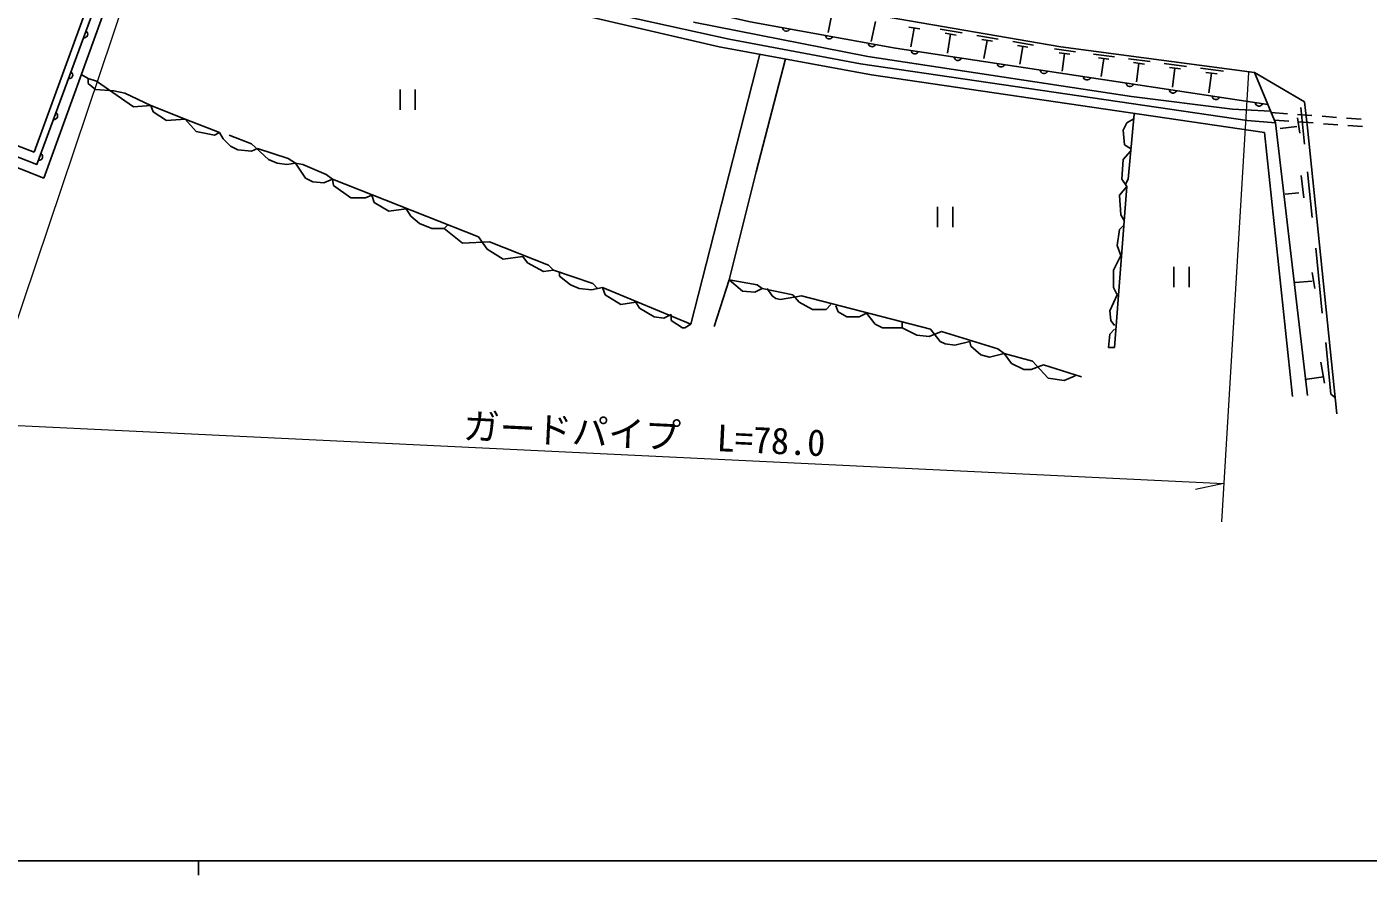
# Model space of a CAD drawing. Units: millimetres, scale not verified. Extents: x 40000 to 680000, y 20000 to 380000.
# Drawn here: x 156164 to 248650, y 204000 to 262494 of the extents above; entities that cross this region are included whole.
import ezdxf
from ezdxf.enums import TextEntityAlignment as Align

# ---------------------------------------------------------------- set-up
doc = ezdxf.new("R2010")
doc.units = ezdxf.units.MM
doc.header["$LTSCALE"] = 1000
for name, color, linetype, lineweight in [('M-BGD', 7, 'Continuous', 25), ('M-STR-HTXT', 7, 'Continuous', 13), ('M-TTL-BAND', 7, 'Continuous', 25)]:
    doc.layers.add(name, color=color, linetype=linetype, lineweight=lineweight)
doc.styles.add('ＭＳ ゴシック', font='')
doc.styles.get('ＭＳ ゴシック').set_extended_font_data('MS Gothic')

msp = doc.modelspace()

# ---------------------------------------------------------------- linework, layer by layer
at = {"layer": 'M-BGD'}
for p, q in [((164576, 275490), (156660, 253845)), ((165550, 274758), (157337, 252067)), ((188918, 264598), (203904, 261126)), ((192050, 264428), (204581, 261634)), ((211701, 263489), (211408, 262108)), ((214684, 262857), (214392, 261476)), ((156660, 253845), (135154, 262142)), ((216967, 262478), (217730, 262347)), ((217348, 262413), (217126, 261116)), ((219137, 262341), (220661, 262080)), ((219478, 262047), (220241, 261917)), ((219860, 261982), (219637, 260686)), ((221671, 261906), (223147, 261653)), ((157337, 252067), (134138, 261211)), ((203904, 261126), (214402, 259179)), ((204581, 261634), (213640, 259941)), ((222002, 261622), (222740, 261495)), ((222371, 261559), (222156, 260304)), ((224156, 261480), (225584, 261235)), ((224476, 261205), (225190, 261082)), ((224833, 261144), (224625, 259930)), ((227022, 260972), (228464, 260781)), ((206698, 260618), (201956, 241992)), ((208476, 260280), (206444, 252490)), ((213640, 259941), (240310, 256046)), ((227354, 260708), (228075, 260613)), ((227714, 260661), (227552, 259434)), ((229721, 260615), (231164, 260424)), ((230053, 260351), (230774, 260256)), ((230414, 260303), (230251, 259077)), ((232132, 260296), (233621, 260099)), ((232475, 260024), (233219, 259925)), ((232847, 259974), (232679, 258709)), ((234588, 259971), (236124, 259768)), ((159962, 259179), (160385, 258925)), ((214402, 259179), (241496, 255200)), ((234942, 259690), (235710, 259588)), ((235326, 259639), (235153, 258334)), ((237091, 259640), (238675, 259430)), ((237456, 259350), (238247, 259245)), ((237852, 259298), (237673, 257952)), ((242258, 255877), (240818, 259348)), ((160385, 258925), (160978, 258756)), ((160385, 258925), (160385, 258586)), ((160385, 258586), (160893, 258163)), ((160893, 258163), (162163, 258078)), ((160978, 258756), (163518, 256978)), ((162163, 258078), (162925, 257909)), ((181899, 258178), (181899, 256778)), ((182949, 256778), (182949, 258178)), ((162925, 257909), (164703, 257062)), ((163518, 256978), (164703, 257062)), ((164703, 257062), (167074, 256131)), ((164703, 257062), (164872, 256639)), ((164872, 256639), (165804, 256046)), ((232521, 256470), (232098, 251982)), ((241965, 256583), (243078, 256502)), ((243774, 256208), (243929, 255169)), ((243776, 256451), (244773, 256378)), ((244010, 256939), (244261, 254406)), ((245472, 256326), (246469, 256253)), ((247167, 256202), (248164, 256129)), ((165804, 256046), (167074, 256131)), ((167074, 256131), (167836, 255284)), ((167074, 256131), (169444, 255200)), ((167836, 255284), (169106, 255030)), ((232013, 255877), (231759, 255369)), ((231759, 255369), (231844, 254353)), ((232436, 256131), (232013, 255877)), ((242258, 255877), (240310, 256046)), ((243170, 255988), (242182, 256059)), ((244459, 237081), (242258, 255877)), ((243726, 255616), (242573, 255486)), ((244865, 255865), (243868, 255937)), ((244459, 255538), (246491, 235811)), ((246561, 255743), (245563, 255815)), ((248257, 255621), (247259, 255693)), ((169106, 255030), (169444, 255200)), ((169444, 255200), (169698, 254776)), ((169698, 254776), (170206, 254268)), ((170122, 255030), (171646, 254438)), ((171646, 254438), (172831, 253337)), ((231844, 254353), (232267, 254099)), ((241496, 255200), (243443, 236996)), ((170206, 254268), (170714, 254014)), ((170714, 254014), (171646, 253930)), ((171646, 253930), (172069, 254099)), ((172069, 254099), (174186, 253422)), ((174186, 253422), (174694, 253083)), ((232267, 253930), (231759, 253337)), ((172831, 253337), (173424, 253083)), ((173424, 253083), (174101, 252998)), ((174101, 252998), (174694, 253083)), ((174694, 253083), (175371, 252067)), ((174694, 253083), (175202, 252998)), ((175202, 252998), (176810, 252321)), ((206444, 252490), (204581, 245040)), ((231759, 253337), (231674, 251982)), ((244459, 252490), (244798, 249358)), ((175371, 252067), (175879, 251813)), ((175879, 251813), (176641, 251728)), ((176641, 251728), (177234, 251982)), ((176810, 252321), (177234, 251982)), ((177234, 251982), (177318, 251559)), ((177234, 251982), (187309, 248003)), ((231674, 251982), (232013, 251474)), ((232098, 251982), (231928, 251644)), ((244036, 252236), (244205, 250712)), ((177318, 251559), (178504, 250712)), ((178504, 250712), (179520, 250712)), ((179520, 250712), (179943, 250882)), ((179943, 250882), (180112, 250374)), ((232013, 251474), (231166, 240383)), ((232013, 251474), (231505, 250882)), ((231505, 250882), (231590, 249527)), ((243866, 251051), (242935, 250966)), ((180112, 250374), (181128, 249781)), ((181128, 249781), (182314, 249950)), ((182314, 249950), (182652, 249442)), ((218955, 250092), (218955, 248692)), ((220005, 248692), (220005, 250092)), ((182652, 249442), (183245, 248934)), ((183245, 248934), (184092, 248596)), ((185192, 248850), (184938, 248596)), ((231590, 249527), (231844, 249104)), ((184092, 248596), (184938, 248596)), ((184938, 248596), (186208, 247580)), ((187309, 248003), (187902, 247156)), ((231505, 248511), (231336, 247410)), ((231759, 248765), (231505, 248511)), ((186208, 247580), (188071, 247664)), ((187902, 247156), (189002, 246479)), ((188071, 247664), (192135, 246056)), ((231336, 247410), (231590, 246733)), ((245052, 247241), (245475, 242754)), ((189002, 246479), (190357, 246648)), ((190357, 246648), (190696, 246225)), ((190696, 246225), (191796, 245632)), ((192135, 246056), (192474, 245717)), ((231590, 246733), (231082, 245717)), ((191796, 245632), (192474, 245717)), ((192474, 245717), (195183, 244786)), ((192897, 245632), (192897, 245294)), ((192897, 245294), (193659, 244701)), ((231082, 245717), (231082, 244532)), ((235246, 245948), (235246, 244548)), ((236296, 244548), (236296, 245948)), ((244798, 245548), (244967, 244447)), ((193659, 244701), (194252, 244447)), ((194252, 244447), (195098, 244362)), ((195098, 244362), (195860, 244532)), ((195183, 244786), (195522, 244447)), ((196030, 244024), (195860, 244532)), ((195860, 244532), (201956, 241992)), ((204581, 245040), (203565, 241822)), ((206528, 244701), (204581, 245040)), ((204581, 245040), (205512, 244278)), ((205512, 244278), (206359, 244193)), ((206359, 244193), (206867, 244447)), ((206867, 244447), (206528, 244701)), ((206867, 244447), (208984, 244024)), ((207206, 244447), (207544, 243939)), ((231082, 244532), (231336, 244024)), ((244798, 244955), (243612, 244870)), ((197130, 243346), (196030, 244024)), ((198146, 243516), (197130, 243346)), ((198400, 243092), (198146, 243516)), ((207544, 243939), (207798, 243770)), ((207798, 243770), (208137, 243685)), ((208137, 243685), (209576, 243939)), ((208984, 244024), (209407, 243516)), ((209407, 243516), (210338, 243008)), ((209576, 243939), (218466, 241653)), ((211270, 243008), (211608, 243346)), ((212116, 242838), (211947, 243262)), ((231336, 244024), (230828, 242923)), ((199416, 242500), (198400, 243092)), ((200094, 242415), (199416, 242500)), ((200602, 242669), (200094, 242415)), ((200602, 242246), (200602, 242669)), ((210338, 243008), (211270, 243008)), ((212709, 242500), (212116, 242838)), ((213556, 242500), (212709, 242500)), ((214064, 242754), (213556, 242500)), ((214656, 241992), (214064, 242754)), ((230828, 242923), (230912, 242246)), ((201364, 241738), (200602, 242246)), ((201533, 241738), (201364, 241738)), ((201956, 241992), (201533, 241738)), ((215164, 241738), (214656, 241992)), ((216519, 241738), (215164, 241738)), ((216519, 242161), (216519, 241738)), ((217535, 241230), (216519, 241738)), ((219228, 241484), (218382, 241145)), ((218466, 241653), (219144, 240806)), ((223123, 240298), (219228, 241484)), ((230828, 241314), (231166, 241653)), ((230912, 242246), (231166, 241907)), ((218382, 241145), (217535, 241230)), ((219144, 240806), (219482, 240637)), ((219482, 240637), (220160, 240552)), ((220160, 240552), (221176, 240806)), ((221176, 240806), (221260, 240468)), ((221260, 240468), (221938, 239875)), ((230743, 240383), (230828, 241314)), ((245729, 240722), (246068, 237166)), ((221938, 239875), (222530, 239706)), ((222530, 239706), (223546, 239960)), ((223546, 239960), (223123, 240298)), ((223546, 239960), (225494, 239452)), ((224054, 239282), (223546, 239960)), ((231166, 240383), (230743, 240383)), ((224901, 238859), (224054, 239282)), ((225409, 238859), (224901, 238859)), ((226256, 239198), (225409, 238859)), ((225494, 239452), (226594, 238266)), ((228880, 238351), (226256, 239198)), ((245390, 239367), (245644, 237928)), ((226594, 238266), (227695, 238097)), ((227695, 238097), (228457, 238436)), ((245560, 238351), (244290, 238182)), ((246068, 237166), (246406, 236912))]:
    msp.add_line(p, q, dxfattribs=at)
for points in [[(147431, 282039), (144306, 278534), (136760, 266247), (134931, 261603), (156859, 253005), (165064, 275303)], [(166546, 276208), (169974, 272344), (190448, 266408), (206037, 262847), (216068, 261025), (241737, 257134)], [(167308, 275349), (177403, 272019), (190033, 268540), (214888, 263273), (227463, 261116), (240818, 259348)], [(241926, 256678), (239295, 256820), (232337, 257696), (214155, 260454), (202126, 262820)], [(240818, 259348), (244263, 257313), (244459, 255538)]]:
    msp.add_lwpolyline(points, dxfattribs=at)
for centre, start, end in [((160105, 261990), 262.47854, 57.11777), ((208533, 262451), 182.38701, 337.02625), ((211485, 261915), 182.38701, 337.02625), ((214436, 261379), 182.38701, 337.02625), ((217393, 260881), 184.05999, 338.69922), ((220359, 260431), 184.05999, 338.69922), ((223325, 259982), 184.05999, 338.69922), ((159069, 259174), 262.47854, 57.11777), ((226291, 259532), 184.05999, 338.69922), ((229257, 259082), 184.05999, 338.69922), ((232224, 258633), 184.05999, 338.69922), ((235190, 258183), 184.05999, 338.69922), ((238156, 257733), 184.05999, 338.69922), ((241122, 257284), 184.05999, 338.69922), ((158033, 256359), 262.47854, 57.11777), ((156997, 253543), 262.47854, 57.11777)]:
    msp.add_arc(centre, 256, start, end, dxfattribs=at)
at = {"layer": 'M-STR-HTXT'}
for p, q in [((166735, 275774), (152426, 233186)), ((240395, 259348), (238532, 228360)), ((153019, 235134), (238705, 231008)), ((238705, 231008), (236750, 230584))]:
    msp.add_line(p, q, dxfattribs=at)
at = {"layer": 'M-TTL-BAND'}
for p, q in [((40000, 205000), (579000, 205000)), ((168000, 205000), (168000, 204000))]:
    msp.add_line(p, q, dxfattribs=at)

# ---------------------------------------------------------------- texts
at = {"layer": 'M-STR-HTXT', "style": 'ＭＳ ゴシック'}
msp.add_text('ガードパイプ\u3000L=78.0', height=1833, rotation=357.243, dxfattribs=at).set_placement((186193, 233536), align=Align.BOTTOM_LEFT)

doc.saveas('drawing.dxf')
